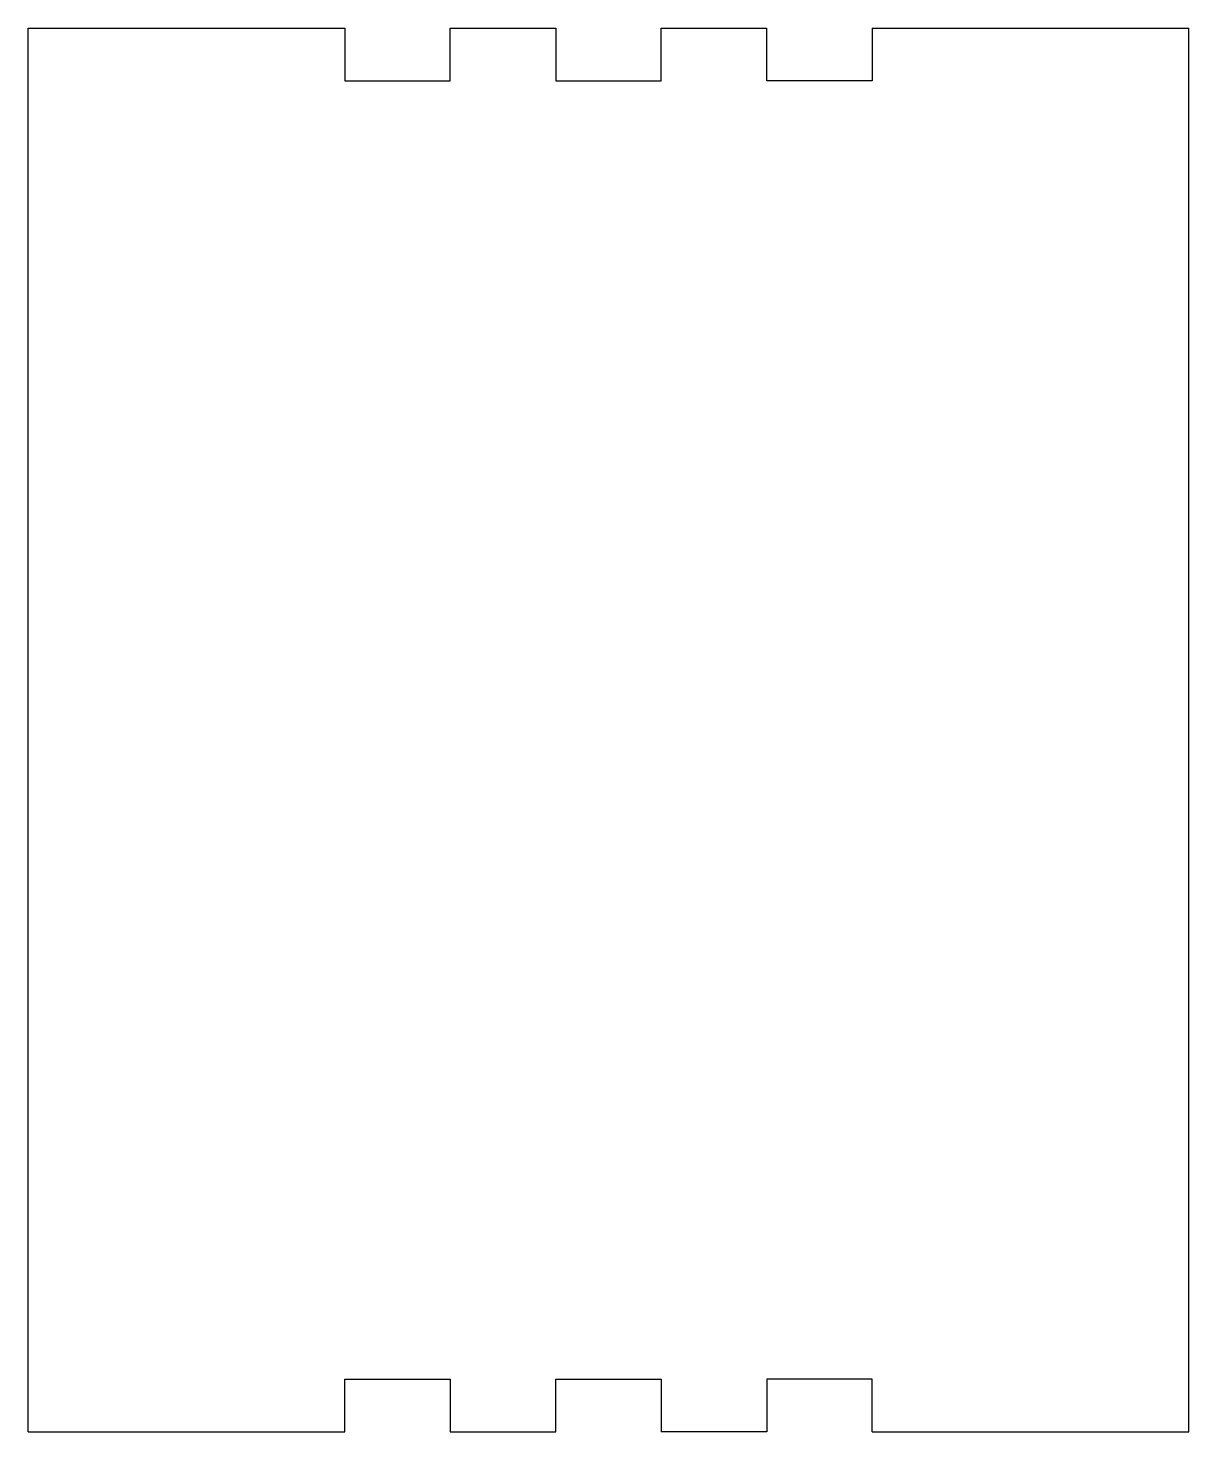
# Model space of a CAD drawing. Header units: inches. Extents: x -1.38 to 1.38, y -1.66 to 1.66.
import ezdxf

# ---------------------------------------------------------------- set-up
doc = ezdxf.new("R2010")
doc.units = ezdxf.units.IN
doc.header["$MEASUREMENT"] = 0

msp = doc.modelspace()

# ---------------------------------------------------------------- linework, layer by layer
at = {"color": 7, "linetype": 'Continuous', "lineweight": 25}
for p, q in [((-1.375, 1.6625), (-0.625, 1.6625)), ((-1.375, -1.6625), (-1.375, 1.6625)), ((-0.625, 1.6625), (-0.625, 1.5375)), ((-0.375, 1.6625), (-0.125, 1.6625)), ((-0.375, 1.5375), (-0.375, 1.6625)), ((-0.125, 1.6625), (-0.125, 1.5375)), ((0.125, 1.6625), (0.375, 1.6625)), ((0.125, 1.5375), (0.125, 1.6625)), ((0.375, 1.5375), (0.375, 1.6625)), ((0.625, 1.6625), (1.375, 1.6625)), ((0.625, 1.6625), (0.625, 1.5375)), ((1.375, -1.6625), (1.375, 1.6625)), ((-0.625, 1.5375), (-0.375, 1.5375)), ((-0.125, 1.5375), (0.125, 1.5375)), ((0.625, 1.5375), (0.375, 1.5375)), ((-0.625, -1.6625), (-0.625, -1.5375)), ((-0.625, -1.5375), (-0.375, -1.5375)), ((-0.375, -1.5375), (-0.375, -1.6625)), ((-0.125, -1.6625), (-0.125, -1.5375)), ((-0.125, -1.5375), (0.125, -1.5375)), ((0.125, -1.5375), (0.125, -1.6625)), ((0.375, -1.5375), (0.375, -1.6625)), ((0.625, -1.5375), (0.375, -1.5375)), ((0.625, -1.6625), (0.625, -1.5375)), ((-1.375, -1.6625), (-0.625, -1.6625)), ((-0.375, -1.6625), (-0.125, -1.6625)), ((0.375, -1.6625), (0.125, -1.6625)), ((0.625, -1.6625), (1.375, -1.6625))]:
    msp.add_line(p, q, dxfattribs=at)

doc.saveas('drawing.dxf')
